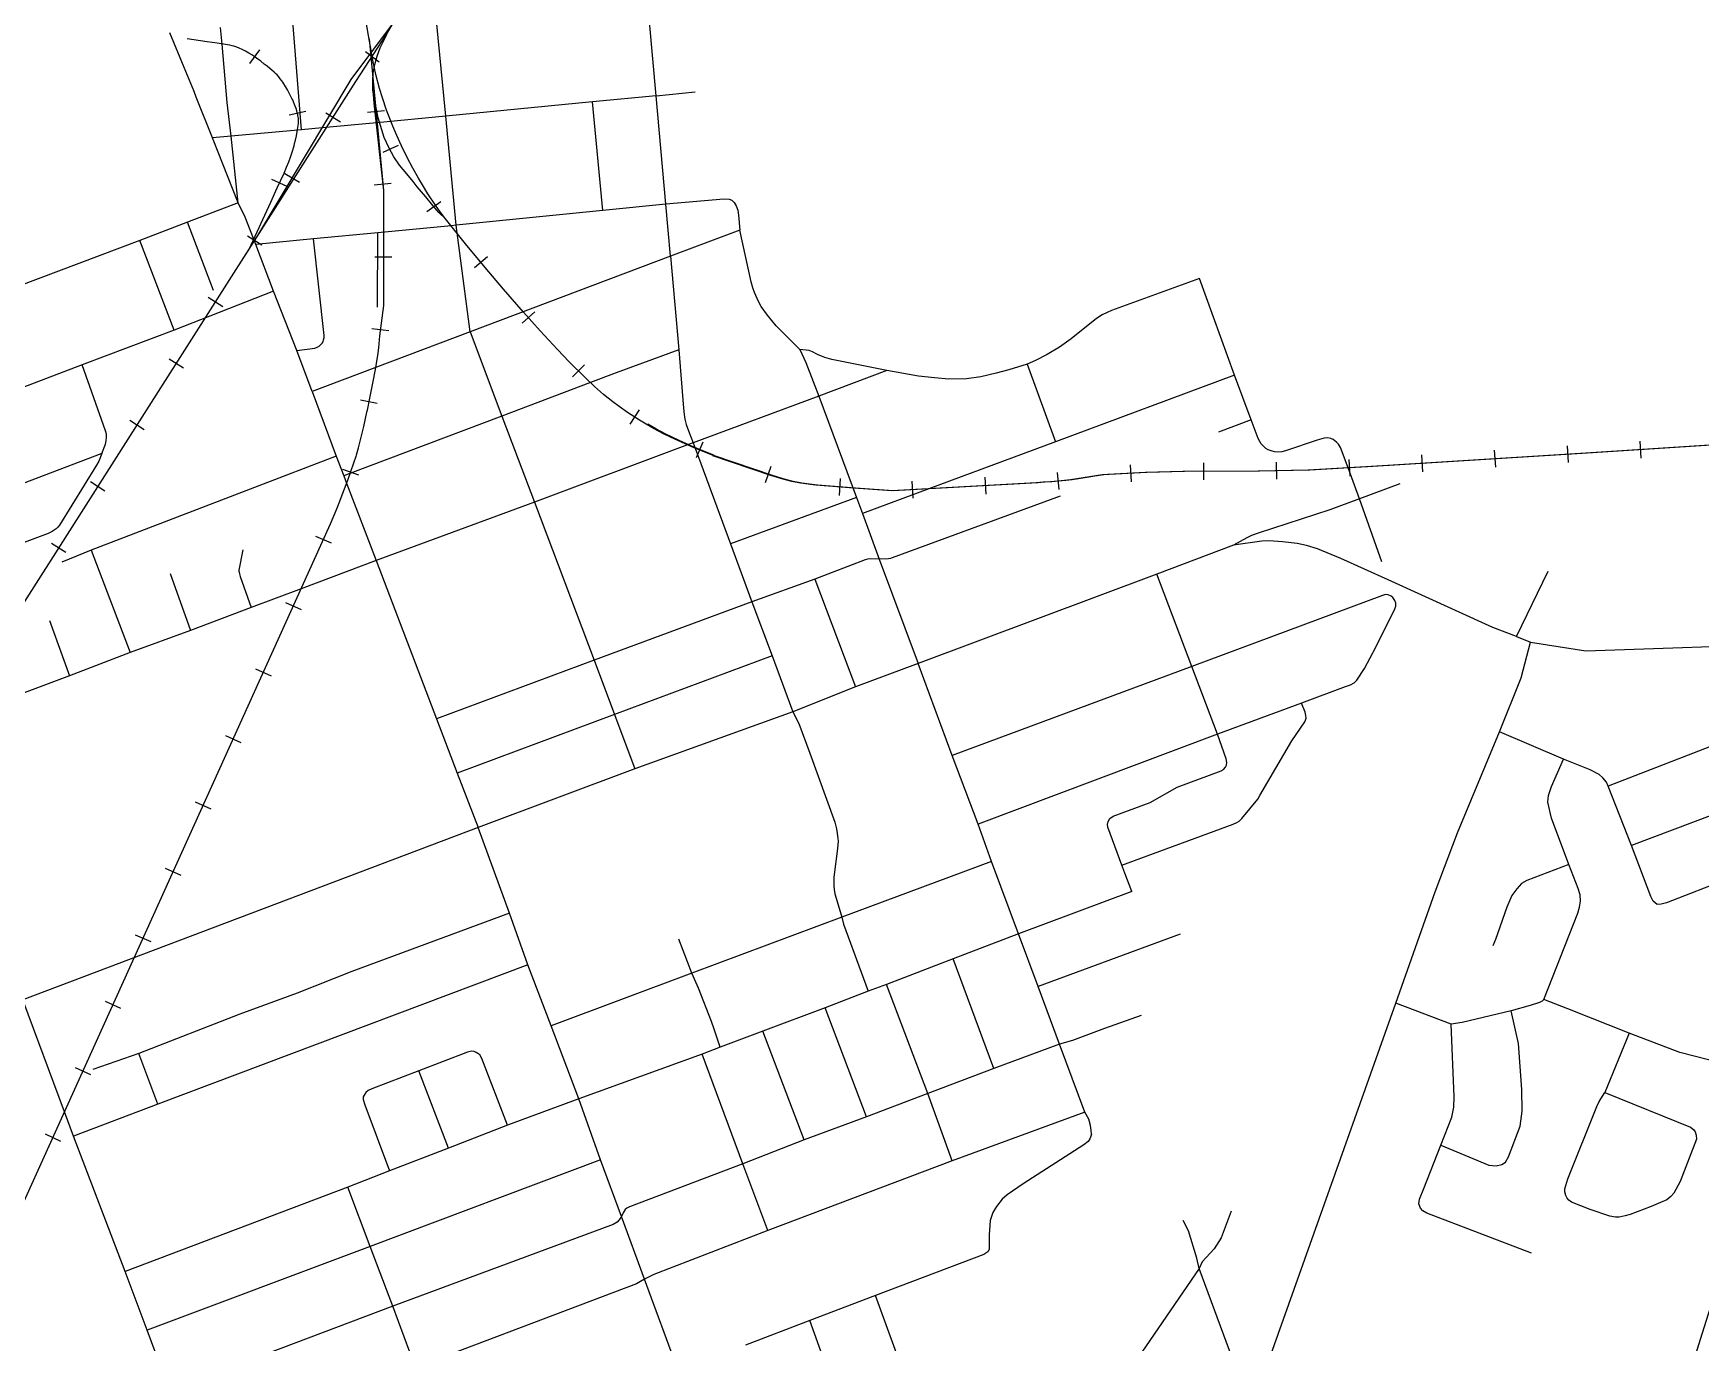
# Model space of a CAD drawing. Extents: x 705356 to 744726, y 4888607 to 4948520.
# Drawn here: x 713061 to 715151, y 4906445 to 4908087 of the extents above; entities that cross this region are included whole.
import ezdxf

# ---------------------------------------------------------------- set-up
doc = ezdxf.new("R2010")
doc.units = 0
for name, color, linetype in [('Arterials', 7, 'Continuous'), ('Collectors', 7, 'Continuous'), ('Locals', 7, 'Continuous'), ('Private Road', 7, 'Continuous'), ('railway', 7, 'Continuous')]:
    doc.layers.add(name, color=color, linetype=linetype)

msp = doc.modelspace()

# ---------------------------------------------------------------- linework, layer by layer
at = {"layer": 'Arterials'}
for p, q in [((713318, 4907874.5), (713309.1, 4907958.3)), ((713318, 4907874.5), (713285.7, 4907955.9)), ((713859.7, 4907807.5), (713870.1, 4907690.2)), ((713391.3, 4907689.3), (713362.2, 4907763.7)), ((713608.6, 4907712.6), (713648.4, 4907607)), ((713410.6, 4907637.7), (713391.3, 4907689.3)), ((713410.6, 4907637.7), (713440.5, 4907556.9)), ((713648.4, 4907607), (713689.2, 4907499.1)), ((713440.5, 4907556.9), (713450.1, 4907532)), ((713689.2, 4907499.1), (713764.1, 4907301.1)), ((713935.1, 4907446.8), (713961.9, 4907374.3)), ((714565.7, 4907445.2), (714469.5, 4907408.7)), ((713491, 4907425.8), (713566.5, 4907227.5)), ((714469.5, 4907408.7), (714170.3, 4907296.6)), ((713961.9, 4907374.3), (713987.1, 4907306.5)), ((713764.1, 4907301.1), (713789.6, 4907232.8)), ((714170.3, 4907296.6), (714091.8, 4907267.5)), ((714091.8, 4907267.5), (714013.2, 4907236.2)), ((713566.5, 4907227.5), (713592.5, 4907159.2)), ((713789.6, 4907232.8), (713814.9, 4907164.7)), ((713814.9, 4907164.7), (713618.8, 4907091))]:
    msp.add_line(p, q, dxfattribs=at)
for points in [[(713841.9, 4908008.8), (713829.5, 4908148.3)], [(713578.1, 4907983.1), (713564.8, 4908119.8)], [(713285.7, 4907955.9), (713265.3, 4908007.1), (713262.5, 4908014.2), (713250.1, 4908044.4), (713232.3, 4908087.9)], [(713309.1, 4907958.3), (713303.9, 4908000.5), (713297.6, 4908073.7), (713295.8, 4908094.2)], [(713853.9, 4907872.8), (713841.9, 4908008.8)], [(713591.2, 4907846.3), (713578.1, 4907983.1)], [(713339.8, 4907822.3), (713326.6, 4907856.7), (713318, 4907874.5)], [(713859.7, 4907807.5), (713853.9, 4907872.8)], [(713608.6, 4907712.6), (713591.2, 4907846.3)], [(713362.2, 4907763.7), (713339.8, 4907822.3)], [(713870.1, 4907690.2), (713876.3, 4907616.9), (713876.9, 4907609.2), (713877.7, 4907603), (713879.3, 4907596.5), (713882.3, 4907588.7), (713888.1, 4907573.4)], [(713888.1, 4907573.4), (713890.7, 4907566.7), (713935.1, 4907446.8)], [(713450.1, 4907532), (713453.6, 4907522.9), (713491, 4907425.8)], [(714759.5, 4907401.5), (714700.2, 4907428.4), (714670.7, 4907440.5), (714657.3, 4907444.8), (714645.4, 4907447.4), (714626.9, 4907449.5), (714609.9, 4907450.4), (714600.9, 4907450.2), (714565.7, 4907445.2)], [(714920.2, 4907330.6), (714890.7, 4907342), (714759.5, 4907401.5)], [(714938, 4907323.7), (715007.2, 4907312.5), (715273.6, 4907321.8), (715332.4, 4907324.8), (715362.3, 4907328.3), (715388.5, 4907332.6), (715432.3, 4907343.4), (715472, 4907355.6), (715616.4, 4907408.3)], [(714920.2, 4907330.6), (714938, 4907323.7)], [(714899.1, 4907210.9), (714926.1, 4907278.9), (714938, 4907323.7)], [(713987.1, 4907306.5), (714013.2, 4907236.2)], [(714013.2, 4907236.2), (713814.9, 4907164.7)], [(714769, 4906870.7), (714818.4, 4907010.4), (714846.3, 4907084.5), (714899.1, 4907210.9)], [(713592.5, 4907159.2), (713618.8, 4907091)], [(713618.8, 4907091), (713047.8, 4906874.8)], [(713111.4, 4906703.9), (713100, 4906734.5), (713047.8, 4906874.8)], [(714589.7, 4906358.2), (714597.1, 4906386.3), (714769, 4906870.7)], [(713176.2, 4906534.1), (713111.4, 4906703.9)], [(713203.8, 4906460.5), (713176.2, 4906534.1)], [(713232, 4906384.2), (713203.8, 4906460.5)]]:
    msp.add_lwpolyline(points, dxfattribs=at)
at = {"layer": 'Collectors'}
for p, q in [((713761.9, 4908001), (713578.1, 4907983.1)), ((713841.9, 4908008.8), (713761.9, 4908001)), ((713397.2, 4907966), (713309.1, 4907958.3)), ((713318, 4907874.5), (713254.3, 4907850.2)), ((713254.3, 4907850.2), (713194.6, 4907827.4)), ((713194.6, 4907827.4), (712880.7, 4907708.6)), ((713362.2, 4907763.7), (713237.4, 4907715)), ((713237.4, 4907715), (713122.4, 4907671.3)), ((713122.4, 4907671.3), (712919.3, 4907594)), ((714045.7, 4907632.2), (713888.1, 4907573.4)), ((713689.2, 4907499.1), (713491, 4907425.8)), ((713334.1, 4907367.1), (713257.9, 4907338)), ((713257.9, 4907338), (713182.4, 4907310.5)), ((713182.4, 4907310.5), (713106.3, 4907281.4)), ((714296.1, 4906957.8), (714214.2, 4906926.3)), ((714214.2, 4906926.3), (714130.6, 4906894.1)), ((714130.6, 4906894.1), (714107.5, 4906885.8)), ((714107.5, 4906885.8), (714053.5, 4906865)), ((714838.6, 4906844.3), (714769, 4906870.7)), ((714053.5, 4906865), (713975.7, 4906835.7)), ((713975.7, 4906835.7), (713922, 4906815.5)), ((713899.3, 4906807), (713744.7, 4906750.7)), ((713922, 4906815.5), (713899.3, 4906807)), ((713744.7, 4906750.7), (713655.4, 4906717.6)), ((713655.4, 4906717.6), (713581.6, 4906688.8)), ((713581.6, 4906688.8), (713507.6, 4906660.4)), ((713507.6, 4906660.4), (713455.2, 4906640.2)), ((713455.2, 4906640.2), (713176.2, 4906534.1)), ((714116.8, 4906504.2), (714034.3, 4906472.9)), ((714034.3, 4906472.9), (713953.7, 4906442))]:
    msp.add_line(p, q, dxfattribs=at)
for points in [[(713578.1, 4907983.1), (713491.8, 4907974.9), (713423, 4907968.4), (713397.2, 4907966)], [(713309.1, 4907958.3), (713285.7, 4907955.9)], [(714045.7, 4907632.2), (714093, 4907504.8)], [(713888.1, 4907573.4), (713881.1, 4907570.8), (713689.2, 4907499.1)], [(714093, 4907504.8), (714100.4, 4907484.9)], [(714100.4, 4907484.9), (714121.5, 4907427.8)], [(713491, 4907425.8), (713396.7, 4907390.5), (713334.1, 4907367.1)], [(714121.5, 4907427.8), (714170.3, 4907296.6)], [(714213.1, 4907181.4), (714170.3, 4907296.6)], [(713106.3, 4907281.4), (712979.1, 4907233.7), (712974.1, 4907230.9), (712968.4, 4907225.8), (712953.1, 4907208.5), (712936.1, 4907194.2)], [(714245.7, 4907095.2), (714213.1, 4907181.4)], [(713658, 4906983.8), (713618.8, 4907091)], [(714262.4, 4907048.5), (714245.7, 4907095.2)], [(714296.1, 4906957.8), (714262.4, 4907048.5)], [(713681, 4906918.7), (713658, 4906983.8)], [(714320.6, 4906891.8), (714296.1, 4906957.8)], [(713710.1, 4906842.4), (713681, 4906918.7)], [(714347.6, 4906819.3), (714320.6, 4906891.8)], [(714954.6, 4906875.5), (714952.6, 4906873.1), (714949, 4906871.4), (714937.6, 4906868), (714913.6, 4906861.1)], [(715061.8, 4906833.3), (714984.9, 4906863.7), (714954.6, 4906875.5)], [(714913.6, 4906861.1), (714852.4, 4906846.4), (714838.6, 4906844.3)], [(713744.7, 4906750.7), (713710.1, 4906842.4)], [(715197, 4906790.4), (715125.1, 4906808.7), (715061.8, 4906833.3)], [(714379.2, 4906734), (714347.6, 4906819.3)], [(713772.1, 4906674.3), (713744.7, 4906750.7)], [(714387.4, 4906705.9), (714387.6, 4906706.4), (714387.2, 4906711.7), (714386.5, 4906717.2), (714384.2, 4906725.1), (714379.2, 4906734)], [(714387.4, 4906705.9), (714385.4, 4906700.6), (714383.5, 4906697.2), (714378, 4906693), (714301.8, 4906644.2), (714282, 4906630.2), (714275.4, 4906624.9), (714268.4, 4906615.7), (714263.7, 4906608.1), (714260.4, 4906598), (714259.1, 4906580.4), (714259.4, 4906565), (714259.3, 4906561.9), (714257.6, 4906559.1), (714252.6, 4906555.5), (714116.8, 4906504.2)], [(713798.2, 4906603.2), (713772.1, 4906674.3)], [(713827.3, 4906524.5), (713798.2, 4906603.2)], [(715104.7, 4906300.8), (715153.6, 4906457.4), (715186.8, 4906563.2)], [(713869.5, 4906410), (713827.3, 4906524.5)]]:
    msp.add_lwpolyline(points, dxfattribs=at)
at = {"layer": 'Locals'}
for p, q in [((713774.8, 4907865.1), (713761.9, 4908001)), ((713841.9, 4908008.8), (713890.6, 4908013.6)), ((713853.9, 4907872.8), (713774.8, 4907865.1)), ((713287, 4907764.4), (713254.3, 4907850.2)), ((713492.4, 4907743.7), (713493, 4907837)), ((713946.8, 4907840.3), (713859.7, 4907807.5)), ((713412.4, 4907829.3), (713339.8, 4907822.3)), ((713859.7, 4907807.5), (713608.6, 4907712.6)), ((713608.6, 4907712.6), (713410.6, 4907637.7)), ((714130.9, 4907664.4), (714045.7, 4907632.2)), ((714566.8, 4907658.2), (714342.5, 4907574.9)), ((714587.6, 4907602.5), (714566.8, 4907658.2)), ((714587.6, 4907602.5), (714546.9, 4907587)), ((713440.5, 4907556.9), (713133.7, 4907438.9)), ((714774.1, 4907521.9), (714723.5, 4907503.1)), ((714093, 4907504.8), (713935.1, 4907446.8)), ((714751.4, 4907424.3), (714723.5, 4907503.1)), ((713133.7, 4907438.9), (713096.7, 4907424)), ((714040.9, 4907402.6), (713961.9, 4907374.3)), ((714513.3, 4907293.2), (714469.5, 4907408.7)), ((713961.9, 4907374.3), (713764.1, 4907301.1)), ((713081.2, 4907350.7), (713106.3, 4907281.4)), ((713764.1, 4907301.1), (713566.5, 4907227.5)), ((713987.1, 4907306.5), (713789.6, 4907232.8)), ((714513.3, 4907293.2), (714213.1, 4907181.4)), ((714545.6, 4907208.2), (714513.3, 4907293.2)), ((714979.2, 4907176.7), (714899.1, 4907210.9)), ((715064.4, 4907068.5), (715035.1, 4907143.1)), ((714262.4, 4907048.5), (714074.6, 4906978.5)), ((714438.1, 4907010.7), (714296.1, 4906957.8)), ((714074.6, 4906978.5), (713886.5, 4906908.3)), ((714498.7, 4906957.4), (714320.6, 4906891.8)), ((713886.5, 4906908.3), (713870.1, 4906951)), ((713681, 4906918.7), (713217.3, 4906744)), ((714265, 4906789), (714214.2, 4906926.3)), ((713886.5, 4906908.3), (713710.1, 4906842.4)), ((714182.3, 4906757.3), (714130.6, 4906894.1)), ((714105.5, 4906728.3), (714053.5, 4906865)), ((714027.5, 4906699.4), (713975.7, 4906835.7)), ((713193.4, 4906807.5), (713135.5, 4906787.5)), ((713217.3, 4906744), (713193.4, 4906807.5)), ((713950.6, 4906669.2), (713899.3, 4906807)), ((714347.6, 4906819.3), (714265, 4906789)), ((713581.6, 4906688.8), (713544.4, 4906785.8)), ((714265, 4906789), (714182.3, 4906757.3)), ((713217.3, 4906744), (713111.4, 4906703.9)), ((714182.3, 4906757.3), (714105.5, 4906728.3)), ((714212.7, 4906673), (714182.3, 4906757.3)), ((714105.5, 4906728.3), (714027.5, 4906699.4)), ((714379.2, 4906734), (714212.7, 4906673)), ((714027.5, 4906699.4), (713950.6, 4906669.2)), ((713772.1, 4906674.3), (713483.2, 4906565.6)), ((713981.7, 4906585.6), (713950.6, 4906669.2)), ((714212.7, 4906673), (713981.7, 4906585.6)), ((713483.2, 4906565.6), (713455.2, 4906640.2)), ((713483.2, 4906565.6), (713203.8, 4906460.5)), ((713511.7, 4906490.8), (713483.2, 4906565.6)), ((714522.4, 4906538.1), (714435.3, 4906410.6)), ((714171.7, 4906353.8), (714116.8, 4906504.2)), ((713540.1, 4906414), (713511.7, 4906490.8))]:
    msp.add_line(p, q, dxfattribs=at)
for points in [[(713397.2, 4907966), (713386.3, 4908102)], [(713936.9, 4907877.3), (713933.9, 4907878.5), (713926.7, 4907879.1), (713853.9, 4907872.8)], [(713936.9, 4907877.3), (713936.9, 4907877.3), (713939.6, 4907875.1), (713942, 4907870.8), (713944, 4907865.5), (713945.1, 4907859), (713946.8, 4907840.3)], [(713774.8, 4907865.1), (713591.2, 4907846.3)], [(713493, 4907837), (713412.4, 4907829.3)], [(713591.2, 4907846.3), (713584.8, 4907845.7), (713493, 4907837)], [(714021.8, 4907690.7), (713992.3, 4907720.3), (713981.2, 4907733.7), (713973.6, 4907744.5), (713970.3, 4907750.6), (713966.9, 4907758.1), (713965.2, 4907762.1), (713963.1, 4907768), (713961, 4907775.6), (713946.8, 4907840.3)], [(713237.4, 4907715), (713194.6, 4907827.4)], [(713391.3, 4907689.3), (713413.9, 4907692.2), (713416.9, 4907693.3), (713419.4, 4907694.9), (713423.2, 4907698.6), (713424.3, 4907700.3), (713425, 4907702.5), (713425.6, 4907705.6), (713425.7, 4907708.2), (713412.4, 4907829.3)], [(714522.8, 4907779.5), (714412.5, 4907739.3), (714407.1, 4907737.1), (714400.8, 4907733.9), (714394, 4907729.3), (714362.2, 4907703.9), (714347.6, 4907693.6), (714332.2, 4907684.2), (714317.5, 4907676.7), (714307.1, 4907672.2)], [(714566.8, 4907658.2), (714522.8, 4907779.5)], [(713870.1, 4907690.2), (713791.8, 4907661.3), (713759.5, 4907649), (713648.4, 4907607)], [(714021.8, 4907690.7), (714029.5, 4907674.1), (714045.7, 4907632.2)], [(714130.9, 4907664.4), (714062.1, 4907678.1), (714053.1, 4907680.6), (714048.9, 4907682.3), (714044, 4907684.4), (714038, 4907687.8), (714033.7, 4907689.2), (714021.8, 4907690.7)], [(713147, 4907560), (713151.5, 4907571.7), (713152.3, 4907576.2), (713152.9, 4907580.2), (713152.7, 4907584.4), (713151.7, 4907588.4), (713122.4, 4907671.3)], [(714307.1, 4907672.2), (714284, 4907665.1), (714268.1, 4907660.9), (714249, 4907656.4), (714230.9, 4907653.9), (714208.9, 4907653.4), (714190.8, 4907655), (714170.8, 4907657.3), (714130.9, 4907664.4)], [(714307.1, 4907672.2), (714342.5, 4907574.9)], [(713648.4, 4907607), (713457.9, 4907535), (713450.1, 4907532)], [(714723.5, 4907503.1), (714709.2, 4907542.1), (714699.7, 4907567.7), (714697.1, 4907571.9), (714694.5, 4907574.4), (714690.4, 4907577.5), (714687.6, 4907578.8), (714683.9, 4907579.6), (714679.1, 4907579.5), (714670.5, 4907577), (714630.8, 4907563.6), (714626.3, 4907562.3), (714621.1, 4907562), (714616.9, 4907562.2), (714612.8, 4907563.3), (714609.2, 4907564.9), (714606.2, 4907566.6), (714603.9, 4907568.5), (714600.2, 4907572.3), (714598.4, 4907575.2), (714596.5, 4907578.9), (714587.6, 4907602.5)], [(713147, 4907560), (712862.4, 4907452), (712858.3, 4907451.4), (712854.1, 4907451.7), (712845.2, 4907453.4)], [(713147, 4907560), (713143.1, 4907550.6), (713140.4, 4907545.4), (713093.7, 4907470.1), (713091.7, 4907467.7), (713089.5, 4907465.8), (713084.7, 4907462.5), (713079.7, 4907459.9), (712870.5, 4907381.8)], [(714342.5, 4907574.9), (714183.6, 4907515.8), (714100.4, 4907484.9)], [(714348.2, 4907506.8), (714137.7, 4907429.1), (714135.5, 4907428.5), (714132.9, 4907427.9), (714121.5, 4907427.8)], [(714723.5, 4907503.1), (714686.4, 4907489.3), (714596.4, 4907460.2), (714588, 4907457.2), (714582.3, 4907454.2), (714565.7, 4907445.2)], [(713133.7, 4907438.9), (713182.4, 4907310.5)], [(713323.6, 4907439.3), (713318.7, 4907413.8), (713318.7, 4907412.7), (713318.9, 4907411.3), (713319.4, 4907409.4), (713320.3, 4907406), (713334.1, 4907367.1)], [(714121.5, 4907427.8), (714110.5, 4907428), (714106.6, 4907427.5), (714103.7, 4907426.8), (714040.9, 4907402.6)], [(713232.5, 4907409.5), (713257.9, 4907338)], [(714040.9, 4907402.6), (714091.8, 4907267.5)], [(714920.2, 4907330.6), (714960, 4907412.4)], [(714759.3, 4907382.8), (714756.1, 4907383.1), (714752.4, 4907382.2), (714513.3, 4907293.2)], [(714718, 4907273.7), (714720.2, 4907275.7), (714729.8, 4907290.3), (714744.1, 4907317.1), (714767.9, 4907365.5), (714768.9, 4907368.6), (714768.9, 4907372.4), (714768, 4907375.9), (714765.4, 4907379.4), (714763.1, 4907381.2), (714759.3, 4907382.8)], [(714718, 4907273.7), (714716.4, 4907272.2), (714712, 4907269.7), (714705.4, 4907267.3), (714650.7, 4907247.1)], [(714650.7, 4907247.1), (714545.6, 4907208.2)], [(713789.6, 4907232.8), (713592.5, 4907159.2)], [(714013.2, 4907236.2), (714020.8, 4907221.6), (714034.4, 4907184.1), (714065.7, 4907097.7), (714067.9, 4907089.5), (714069.3, 4907080.8), (714069.8, 4907073.9), (714069.2, 4907064.6), (714064.7, 4907028.7), (714064.4, 4907017.9), (714065.1, 4907013.4), (714065.9, 4907007.7), (714068.8, 4906998.1), (714074.6, 4906978.5)], [(714545.6, 4907208.2), (714245.7, 4907095.2)], [(715205.7, 4907219.8), (715181.8, 4907199.8), (715035.1, 4907143.1)], [(714986.1, 4907044.8), (714964.1, 4907102.8), (714959.6, 4907123), (714960.6, 4907131.1), (714964.3, 4907142.7), (714979.2, 4907176.7)], [(715035.1, 4907143.1), (715033, 4907148), (715028.7, 4907153.4), (715024, 4907157.6), (715012.9, 4907163.2), (714979.2, 4907176.7)], [(715294.1, 4907155.1), (715064.4, 4907068.5)], [(715185.9, 4907026.7), (715108.2, 4906996.7), (715101.8, 4906994.8), (715096.5, 4906994.7), (715091.6, 4906998.7), (715088.8, 4907004.6), (715064.4, 4907068.5)], [(714986.1, 4907044.8), (714933.3, 4907024.5), (714926.6, 4907020.8), (714920.6, 4907014.3), (714914.6, 4907005.9), (714908.3, 4906991.2), (714893.9, 4906950.7), (714890.6, 4906942.8)], [(714954.6, 4906875.5), (714997.2, 4906983.6), (714999.5, 4906991), (715000.6, 4906998.8), (715000.3, 4907006.6), (714997.6, 4907014.5), (714986.1, 4907044.8)], [(713658, 4906983.8), (713460.5, 4906910.5), (713391.6, 4906883.4), (713320, 4906856.9), (713193.4, 4906807.5)], [(714074.6, 4906978.5), (714076.8, 4906969.9), (714107.5, 4906885.8)], [(713922, 4906815.5), (713914.6, 4906838.2), (713911.1, 4906847.9), (713894.8, 4906889.5), (713886.5, 4906908.3)], [(714449.7, 4906855.4), (714404, 4906838.9), (714363.8, 4906824), (714347.6, 4906819.3)], [(714825.4, 4906692.5), (714885.5, 4906667.7), (714895, 4906666.8), (714901.9, 4906668.4), (714906.6, 4906671.4), (714910.2, 4906678), (714924.8, 4906716.5), (714927.3, 4906735.5), (714927, 4906762.4), (714923, 4906820.1), (714913.6, 4906861.1)], [(714825.4, 4906692.5), (714839.2, 4906727.7), (714841.9, 4906740.3), (714842.4, 4906753.2), (714838.6, 4906844.3)], [(715061.8, 4906833.3), (715030.9, 4906758.6)], [(713616, 4906808.9), (713613.5, 4906810.2), (713610.2, 4906810.5), (713605.5, 4906809.3), (713544.4, 4906785.8)], [(713655.4, 4906717.6), (713623.1, 4906801.2), (713620.6, 4906805.8), (713618.3, 4906807.8), (713616.3, 4906808.7), (713616, 4906808.9)], [(713544.4, 4906785.8), (713485.3, 4906763.3), (713480.9, 4906761.4), (713477.9, 4906758.6), (713475.8, 4906755.4), (713474.7, 4906753.3)], [(713474.7, 4906753.3), (713474.4, 4906750.1), (713476.4, 4906743.2), (713507.6, 4906660.4)], [(715030.9, 4906758.6), (715138.4, 4906715.4), (715142.3, 4906712.4), (715144.2, 4906709.2), (715145.4, 4906705.2), (715146, 4906700.2), (715125.7, 4906647.1), (715117.4, 4906632.6), (715113.9, 4906628.1), (715108.8, 4906624.1), (715101, 4906620.6), (715089.3, 4906615.9), (715063, 4906605.8), (715056.6, 4906604.2), (715049.1, 4906602.4), (715044.4, 4906602.3), (715037.3, 4906603.7), (715012.6, 4906611.8), (714989.4, 4906621), (714985.9, 4906623.7), (714984, 4906626.1), (714982.2, 4906629.4), (714980.9, 4906634.1), (714981.1, 4906638.1), (714984.6, 4906650.4), (715021.1, 4906741.2), (715023.8, 4906747.6), (715030.9, 4906758.6)], [(714804.2, 4906638.5), (714825.4, 4906692.5)], [(713950.6, 4906669.2), (713808.2, 4906615.4), (713805.2, 4906613.5), (713802.9, 4906611.9), (713800.5, 4906608), (713798.2, 4906603.2)], [(714939.3, 4906557.4), (714808, 4906607.6), (714803.1, 4906610.3), (714800.1, 4906613.6), (714798.1, 4906618.9), (714798.7, 4906624.9), (714804.1, 4906638.3)], [(713798.2, 4906603.2), (713795.4, 4906598.9), (713793, 4906596.2), (713788.1, 4906593.3), (713511.7, 4906490.8)], [(714522.4, 4906538.1), (714519.8, 4906551.1), (714509, 4906585.3), (714502.5, 4906598)], [(714562.5, 4906609.7), (714550.1, 4906576.3), (714541.4, 4906562.8), (714526.2, 4906546.2), (714522.4, 4906538.1)], [(713981.7, 4906585.6), (713839.1, 4906530.5), (713827.3, 4906524.5)], [(714589.7, 4906358.2), (714584.1, 4906377.6), (714575.9, 4906393.2), (714522.4, 4906538.1)], [(713827.3, 4906524.5), (713817.1, 4906518.9), (713540.1, 4906414)], [(713511.7, 4906490.8), (713371.2, 4906437.6), (713282.8, 4906404.3), (713232, 4906384.2)], [(714089.8, 4906318.9), (714090.1, 4906319.6), (714090.1, 4906322.3), (714089.2, 4906326.8), (714084.4, 4906338.8), (714078.2, 4906355.5), (714075.5, 4906363.1), (714064.7, 4906391.4), (714054.2, 4906418.1), (714034.3, 4906472.9)]]:
    msp.add_lwpolyline(points, dxfattribs=at)
at = {"layer": 'Private Road'}
for points in [[(714425.8, 4907043.9), (714565.3, 4907095.4), (714569.6, 4907097.3), (714572.8, 4907099.2), (714576.1, 4907102.5), (714596.1, 4907126.7), (714598.8, 4907131.2), (714638.7, 4907199.8), (714655.1, 4907223.5), (714655.7, 4907225.7), (714656.5, 4907228), (714656.3, 4907231.6), (714655.6, 4907235.6), (714650.7, 4907247.1)], [(714425.8, 4907043.9), (714408, 4907091.3), (714407.7, 4907094.7), (714408.5, 4907098.8), (714410.5, 4907102.3), (714414.7, 4907105.3), (714461.2, 4907122.3), (714495, 4907141.6), (714550.1, 4907162), (714553.1, 4907163.7), (714555.6, 4907166.6), (714556.8, 4907169.4), (714557.3, 4907172.8), (714556.3, 4907177), (714545.6, 4907208.2)], [(714438.1, 4907010.7), (714429.5, 4907034), (714425.8, 4907043.9)]]:
    msp.add_lwpolyline(points, dxfattribs=at)
at = {"layer": 'railway'}
for p, q in [((713344.4, 4908066.6), (713332.1, 4908049.1)), ((713494.5, 4908051.1), (713477.4, 4908063.8)), ((713402.6, 4907989.2), (713381.8, 4907984.3)), ((713446, 4907975.8), (713427.7, 4907986.8)), ((713479.9, 4907988.2), (713501.1, 4907990.2)), ((713518.5, 4907946.6), (713499.1, 4907937.7)), ((713379.4, 4907895), (713360, 4907903.9)), ((713394.6, 4907900.1), (713376.3, 4907911)), ((713488.4, 4907897.2), (713509.6, 4907899.2)), ((713571.7, 4907875.8), (713554.3, 4907863.3)), ((713347.4, 4907821.4), (713329.5, 4907832.8)), ((713489.1, 4907806.8), (713510.4, 4907806.8)), ((713630.3, 4907806.6), (713613.9, 4907792.9)), ((713298.4, 4907744.2), (713280.4, 4907755.7)), ((713689.7, 4907737.6), (713673.8, 4907723.4)), ((713485.5, 4907716.8), (713506.7, 4907714.3)), ((713249.2, 4907667.1), (713231.2, 4907678.6)), ((713751.9, 4907671.4), (713736.8, 4907656.3)), ((713471.2, 4907627.4), (713492.1, 4907623.2)), ((713200, 4907590), (713182, 4907601.5)), ((713820.5, 4907614.9), (713809, 4907596.9)), ((713900.2, 4907574.2), (713892, 4907554.5)), ((714892.5, 4907564.2), (714893.9, 4907542.9)), ((714983.8, 4907569.9), (714985.1, 4907548.7)), ((715075.1, 4907575.7), (715076.4, 4907554.4)), ((713448.5, 4907540.5), (713468.7, 4907533.4)), ((713985.6, 4907543.7), (713978.6, 4907523.5)), ((714435.9, 4907546), (714437.1, 4907524.7)), ((714527.8, 4907548.3), (714528, 4907526.9)), ((714619.1, 4907549.2), (714619.6, 4907527.9)), ((714710, 4907552.8), (714711.4, 4907531.5)), ((714801.3, 4907558.5), (714802.6, 4907537.2)), ((713150.8, 4907512.9), (713132.9, 4907524.4)), ((714072.7, 4907528.8), (714071.1, 4907507.5)), ((714162.5, 4907525.3), (714163.7, 4907504)), ((714253.8, 4907530.5), (714255, 4907509.2)), ((714344.7, 4907536.3), (714346.6, 4907515.1)), ((713414.7, 4907456.4), (713434.3, 4907447.9)), ((713101.7, 4907435.8), (713083.7, 4907447.3)), ((713377.2, 4907373.2), (713396.6, 4907364.4)), ((713339.5, 4907289.9), (713359, 4907281.1)), ((713301.8, 4907206.6), (713321.3, 4907197.8)), ((713264.1, 4907123.3), (713283.6, 4907114.5)), ((713226.4, 4907040), (713245.9, 4907031.2)), ((713188.8, 4906956.6), (713208.2, 4906947.9)), ((713151.1, 4906873.3), (713170.5, 4906864.5)), ((713113.4, 4906790), (713132.8, 4906781.2)), ((713075.7, 4906706.7), (713095.1, 4906697.9))]:
    msp.add_line(p, q, dxfattribs=at)
for points in [[(713459.3, 4908029.3), (713544.6, 4908143.8), (713579.4, 4908175.4), (713653.3, 4908237.3), (713701.7, 4908271.2), (713809.6, 4908331.4), (713927.6, 4908371.4), (714420.3, 4908534.1), (714997.7, 4908728), (715789, 4908987.2), (718186.7, 4909740.6)], [(712127.5, 4906110.1), (712539.2, 4906767.8), (712835.9, 4907107.3), (712836.2, 4907107.3), (712997.3, 4907291.9), (713315.4, 4907790.9), (713315.5, 4907791), (713341.1, 4907831.3), (713465.3, 4908026.8), (713504.2, 4908086.4), (713510.8, 4908097.6), (713544.6, 4908143.8), (713579.4, 4908175.4), (713653.3, 4908237.3), (713701.7, 4908271.2), (713809.6, 4908331.4), (713927.6, 4908371.4), (714420.3, 4908534.1), (714997.7, 4908728), (715789, 4908987.2)], [(713912.4, 4907558), (713898.5, 4907563.4), (713886.5, 4907568.4), (713868.8, 4907576.3), (713860, 4907580.6), (713851.2, 4907585), (713839.5, 4907591.2), (713829.5, 4907596.9), (713820.8, 4907602), (713806, 4907611.5), (713795.3, 4907619), (713787.3, 4907624.9), (713775.8, 4907634.2), (713764.7, 4907644.1), (713752.9, 4907655.3), (713732.8, 4907675.3), (713718.2, 4907690.6), (713696.6, 4907713.8), (713675.4, 4907737.5), (713650.4, 4907766.2), (713631.9, 4907787.9), (713604.6, 4907820.8), (713577.9, 4907854.3), (713571, 4907863.4), (713565.2, 4907871.5), (713555.6, 4907885.8), (713548.8, 4907896.9), (713543.8, 4907905.3), (713536.7, 4907918.1), (713529.8, 4907931.3), (713522.6, 4907946), (713516.6, 4907959), (713511.7, 4907970.5), (713503.8, 4907990.8), (713498.6, 4908006.1), (713495, 4908017.8), (713490.4, 4908035.5), (713486.6, 4908053.4), (713478.3, 4908101.2)], [(713829.5, 4907596.9), (713820.8, 4907602), (713806, 4907611.5), (713795.3, 4907619), (713787.3, 4907624.9), (713775.8, 4907634.2), (713764.7, 4907644.1), (713752.9, 4907655.3), (713732.8, 4907675.3), (713718.2, 4907690.6), (713696.6, 4907713.8), (713675.4, 4907737.5), (713650.4, 4907766.2), (713631.9, 4907787.9), (713604.6, 4907820.8), (713577.9, 4907854.3), (713569.4, 4907862.5), (713561.7, 4907871), (713553.2, 4907881.9), (713542.1, 4907894.6), (713537.3, 4907901.1), (713529.2, 4907910.8), (713519.9, 4907921.8), (713512.8, 4907932), (713507, 4907942.9), (713500.8, 4907956.3), (713493.2, 4907981.2), (713488.7, 4908004.1), (713486.7, 4908015.7), (713486.6, 4908027.5), (713487.2, 4908037.3), (713489, 4908047.9), (713491.9, 4908058.5), (713495.8, 4908068.8), (713500.7, 4908078.9), (713504.2, 4908086.2)], [(713291.5, 4908074.6), (713279.1, 4908076.4), (713253.7, 4908080.1)], [(713331.6, 4907816.3), (713358.6, 4907875.2), (713366.9, 4907893.3), (713366.9, 4907893.3), (713375.3, 4907911.6), (713378.6, 4907919.1), (713381.2, 4907925.8), (713383.4, 4907931.7), (713385.2, 4907937), (713387.9, 4907946.2), (713388.6, 4907949.1), (713388.6, 4907949.1), (713389.7, 4907953.2), (713390.8, 4907958.5), (713392.2, 4907966.3), (713393.3, 4907974.2), (713393.4, 4907975.5), (713393.4, 4907976.8), (713393.4, 4907978), (713393.3, 4907980.2), (713393.1, 4907982.2), (713392.8, 4907983.9), (713392.5, 4907985.4), (713391.9, 4907988), (713391.3, 4907990), (713390.4, 4907992.9), (713389.3, 4907995.8), (713388.6, 4907997.8), (713387.2, 4908001), (713386.2, 4908003.5), (713385.3, 4908005.2), (713384.4, 4908007.1), (713384.4, 4908007.1), (713384, 4908007.9), (713382.7, 4908010.5), (713379.5, 4908016.3), (713377.1, 4908020.6), (713375.2, 4908023.7), (713373.7, 4908026), (713372.5, 4908027.7), (713370.6, 4908030.2), (713368.6, 4908032.6), (713366.6, 4908034.9), (713364.7, 4908036.8), (713363.1, 4908038.4), (713360, 4908041), (713357.7, 4908043), (713354.2, 4908045.8), (713350.6, 4908048.6), (713346.1, 4908052.1), (713346.1, 4908052.1), (713345, 4908053), (713340.7, 4908056.1), (713337.4, 4908058.4), (713335, 4908060.1), (713331.2, 4908062.4), (713327.2, 4908064.7), (713324.5, 4908066.1), (713322.1, 4908067.3), (713319.9, 4908068.2), (713318.1, 4908069), (713314.7, 4908070.2), (713312.2, 4908071), (713310.3, 4908071.5), (713307.4, 4908072.2), (713304.5, 4908072.7), (713291.5, 4908074.6), (713291.5, 4908074.6), (713279.1, 4908076.4), (713253.7, 4908080.1)], [(713346.1, 4908052.1), (713345, 4908053), (713340.7, 4908056.1), (713337.4, 4908058.4), (713335, 4908060.1), (713331.2, 4908062.4), (713327.2, 4908064.7), (713324.5, 4908066.1), (713322.1, 4908067.3), (713319.9, 4908068.2), (713318.1, 4908069), (713314.7, 4908070.2), (713312.2, 4908071), (713310.3, 4908071.5), (713307.4, 4908072.2), (713304.5, 4908072.7), (713291.5, 4908074.6)], [(713482, 4908080.3), (713499.8, 4907889.9), (713499.8, 4907745.8)], [(713384.4, 4908007.1), (713384, 4908007.9), (713382.7, 4908010.5), (713379.5, 4908016.3), (713377.1, 4908020.6), (713375.2, 4908023.7), (713373.7, 4908026), (713372.5, 4908027.7), (713370.6, 4908030.2), (713368.6, 4908032.6), (713366.6, 4908034.9), (713364.7, 4908036.8), (713363.1, 4908038.4), (713360, 4908041), (713357.7, 4908043), (713354.2, 4908045.8), (713350.6, 4908048.6), (713346.1, 4908052.1)], [(713315.5, 4907791), (713341.1, 4907831.3), (713459.3, 4908029.3)], [(713486.7, 4908015.5), (713487.8, 4907999.6), (713499.8, 4907889.9), (713499.8, 4907745.8), (713495.1, 4907707.5), (713493.6, 4907692.8), (713492.3, 4907683), (713490.8, 4907673.5), (713490.8, 4907673.5), (713490.3, 4907670), (713487.1, 4907652.7), (713482.6, 4907629.7), (713479.5, 4907614.5), (713479.5, 4907614.5), (713478.9, 4907611.9), (713475.1, 4907594.2), (713468.4, 4907567.2), (713468.4, 4907567.1), (713468.3, 4907566.9), (713465.7, 4907558), (713465.2, 4907556.3), (713465.2, 4907556.3), (713462.5, 4907548), (713454.8, 4907526.2), (713446.7, 4907504.7), (713444.8, 4907499.9), (713444.8, 4907499.9), (713441, 4907490.5), (713433, 4907471.6), (713421.2, 4907444.7), (713421.2, 4907444.7), (712704.1, 4905859.4)], [(713388.6, 4907949.1), (713389.7, 4907953.2), (713390.8, 4907958.5), (713392.2, 4907966.3), (713393.3, 4907974.2), (713393.4, 4907975.5), (713393.4, 4907976.8), (713393.4, 4907978), (713393.3, 4907980.2), (713393.1, 4907982.2), (713392.8, 4907983.9), (713392.5, 4907985.4), (713391.9, 4907988), (713391.3, 4907990), (713390.4, 4907992.9), (713389.3, 4907995.8), (713388.6, 4907997.8), (713387.2, 4908001), (713386.2, 4908003.5), (713385.3, 4908005.2), (713384.4, 4908007.1)], [(713366.9, 4907893.3), (713375.3, 4907911.6), (713378.6, 4907919.1), (713381.2, 4907925.8), (713383.4, 4907931.7), (713385.2, 4907937), (713387.9, 4907946.2), (713388.6, 4907949.1)], [(713331.6, 4907816.3), (713358.6, 4907875.2), (713366.9, 4907893.3)], [(712997.3, 4907291.9), (713315.4, 4907790.9)], [(713499.8, 4907745.8), (713495.1, 4907707.5), (713493.6, 4907692.8), (713492.3, 4907683), (713490.8, 4907673.5)], [(713490.8, 4907673.5), (713490.3, 4907670), (713487.1, 4907652.7), (713482.6, 4907629.7), (713479.5, 4907614.5)], [(713479.5, 4907614.5), (713478.9, 4907611.9), (713475.1, 4907594.2), (713468.4, 4907567.2)], [(715190.4, 4907572.1), (715002.6, 4907560.3), (714814.7, 4907548.5), (714733.5, 4907543.6), (714733, 4907543.4), (714697, 4907541.2), (714661.1, 4907539.4), (714598.3, 4907538.1), (714504.1, 4907537.4), (714457, 4907536.3), (714409.9, 4907533.8), (714403.1, 4907533.2), (714397.1, 4907532.5), (714386.7, 4907530.9), (714371.1, 4907528.4), (714363.3, 4907527.3), (714355.5, 4907526.4), (714337.8, 4907524.8), (714329, 4907524.1), (714320.1, 4907523.5), (714229.6, 4907518.4), (714139.1, 4907513.2), (714091.6, 4907516.8), (714044, 4907520.4), (714037.2, 4907521.1), (714024.5, 4907523), (714013.6, 4907525.2), (714004, 4907527.5), (713987.5, 4907532.4), (713914.8, 4907557.4), (713914.3, 4907558), (713900.3, 4907563.4), (713888.4, 4907568.4), (713870.7, 4907576.3), (713861.9, 4907580.6), (713853.1, 4907585), (713841.4, 4907591.2), (713831.4, 4907596.9)], [(713468.4, 4907567.1), (713468.3, 4907566.9), (713465.7, 4907558), (713465.2, 4907556.3)], [(715188.5, 4907572.1), (715000.7, 4907560.3), (714812.8, 4907548.5), (714731.7, 4907543.6)], [(713465.2, 4907556.3), (713462.5, 4907548), (713454.8, 4907526.2), (713446.7, 4907504.7), (713444.8, 4907499.9)], [(714137.2, 4907513.2), (714089.7, 4907516.8), (714042.1, 4907520.4), (714035.3, 4907521.1), (714022.7, 4907523), (714011.7, 4907525.2), (714002.2, 4907527.5), (713985.6, 4907532.4), (713912.9, 4907557.4)], [(714731.1, 4907543.4), (714695.1, 4907541.2), (714659.2, 4907539.4), (714596.4, 4907538.1), (714502.2, 4907537.4), (714455.1, 4907536.3), (714408.1, 4907533.8), (714401.2, 4907533.2), (714395.3, 4907532.5), (714384.9, 4907530.9), (714369.3, 4907528.4), (714361.4, 4907527.3), (714353.6, 4907526.4), (714336, 4907524.8), (714327.1, 4907524.1), (714318.3, 4907523.5), (714227.8, 4907518.4), (714137.2, 4907513.2)], [(713444.8, 4907499.9), (713441, 4907490.5), (713433, 4907471.6), (713421.2, 4907444.7)], [(713421.2, 4907444.7), (712704.1, 4905859.4)]]:
    msp.add_lwpolyline(points, dxfattribs=at)

doc.saveas('drawing.dxf')
